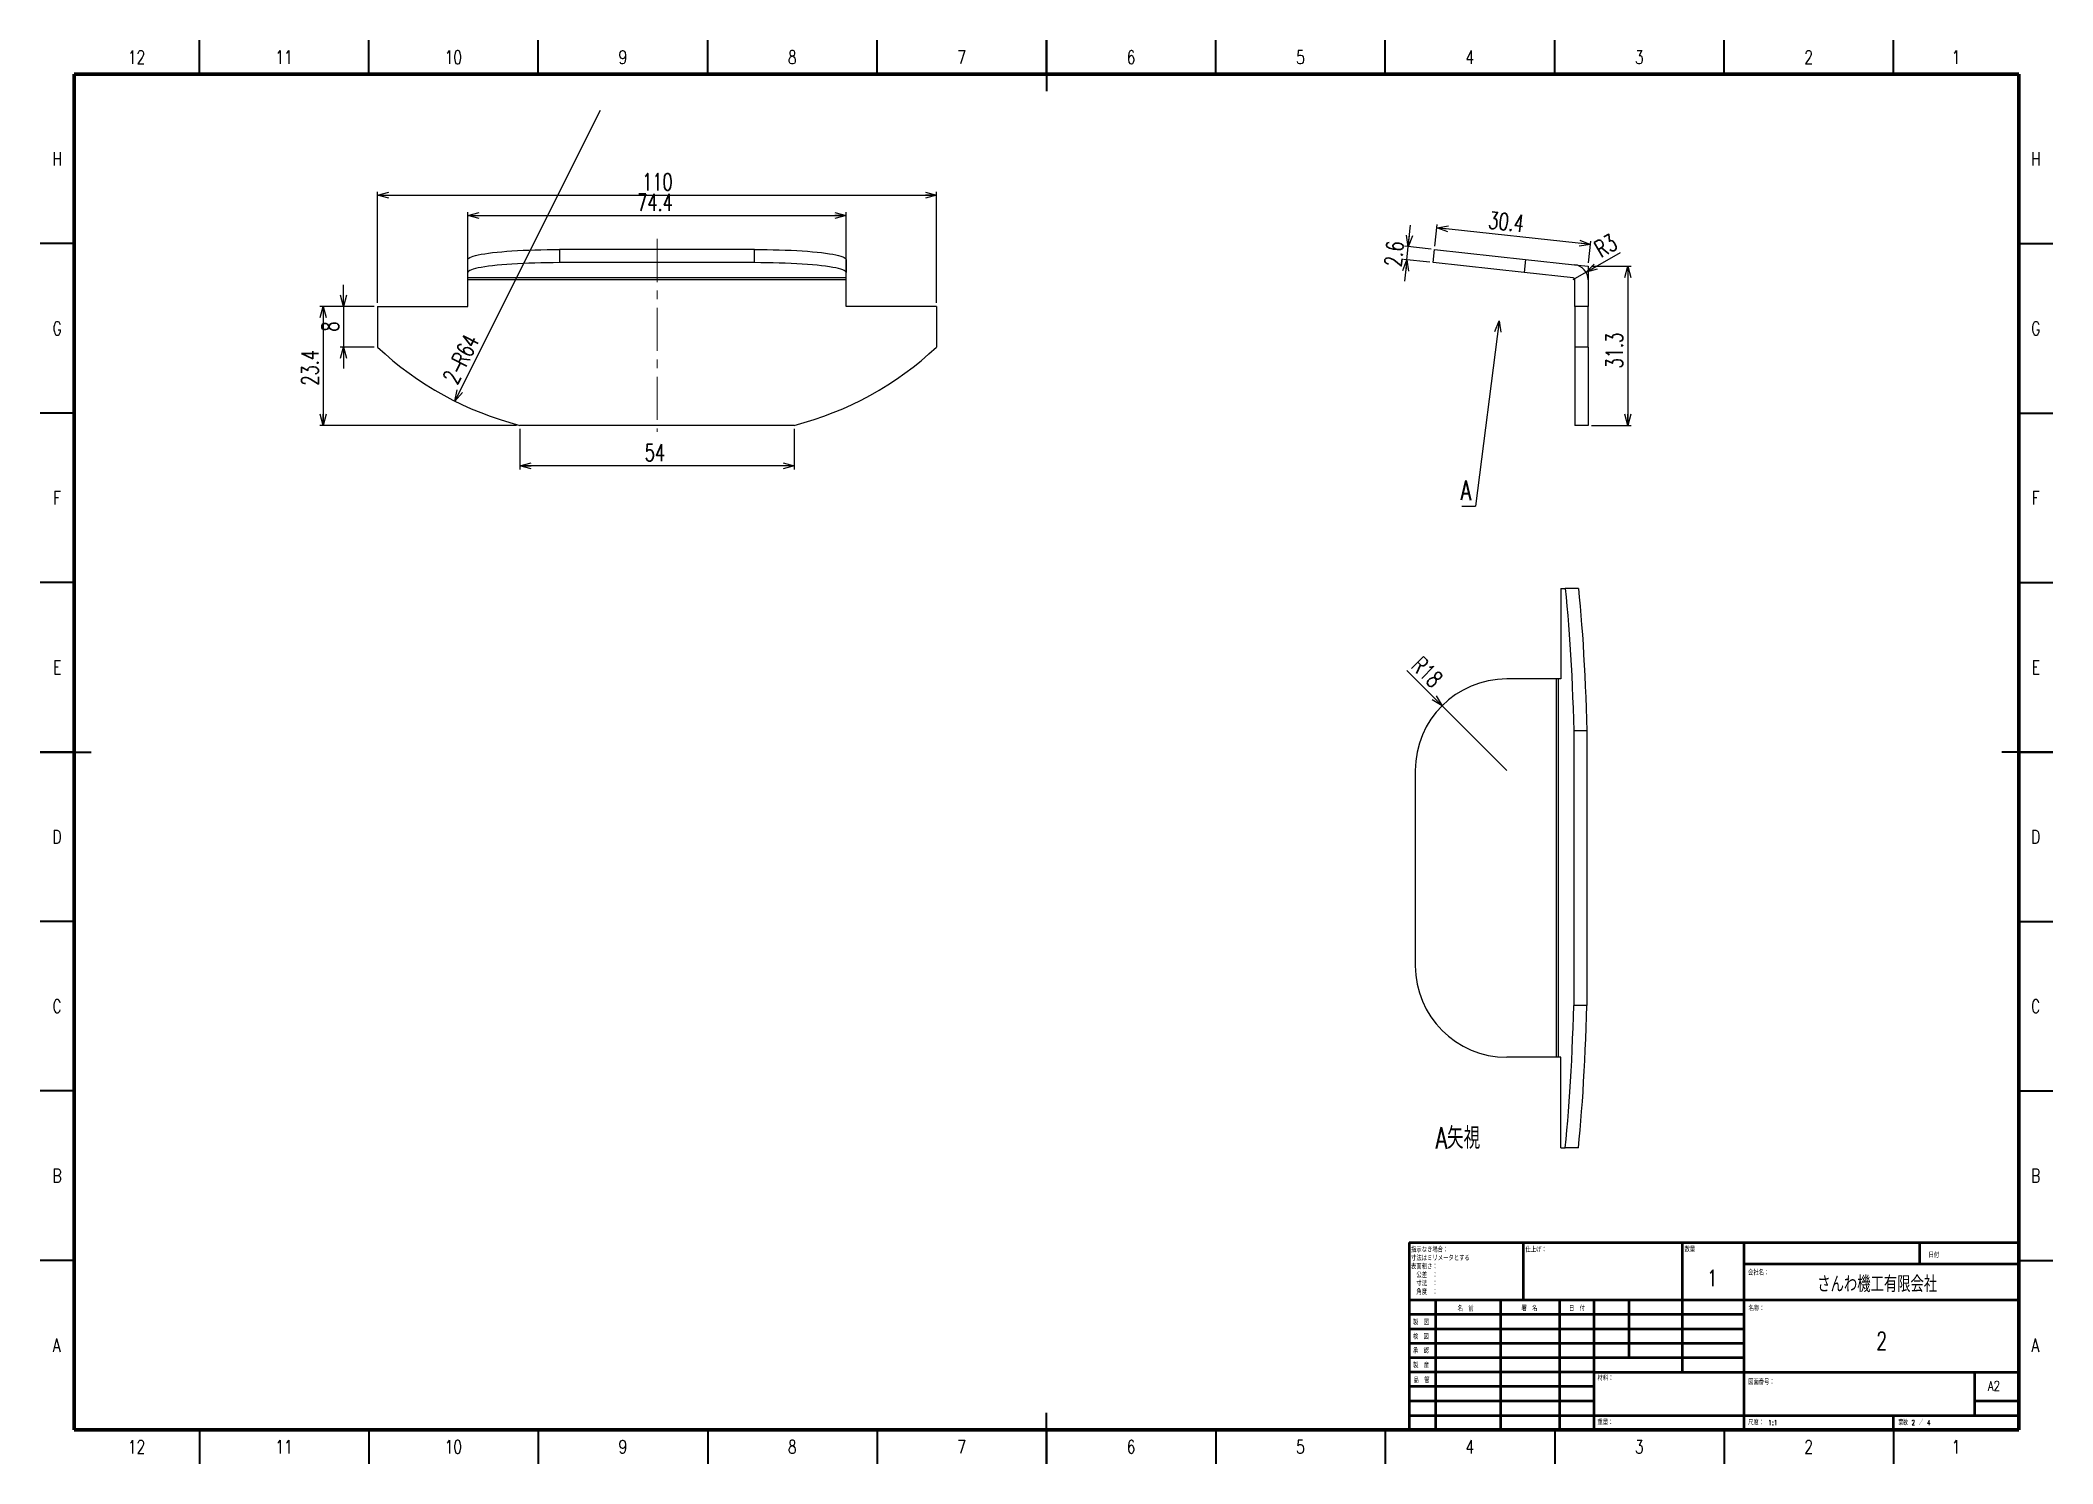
# Model space of a CAD drawing. Header units: millimetres. Extents: x 0 to 594, y 0 to 420.
import ezdxf

# ---------------------------------------------------------------- set-up
doc = ezdxf.new("R2010")
doc.units = ezdxf.units.MM
doc.linetypes.add('CENTERX2', pattern=[20.32, 12.7, -2.54, 2.54, -2.54])
doc.layers.add('MISUMI', color=150, linetype='Continuous')
doc.styles.add('SLDTEXTSTYLE0', font='TXT', dxfattribs={"width": 0.7, "bigfont": 'bigfont'})
doc.styles.add('SLDTEXTSTYLE1', font='TXT', dxfattribs={"width": 0.75, "bigfont": 'bigfont'})
doc.styles.add('SLDTEXTSTYLE2', font='TXT', dxfattribs={"width": 0.65625, "bigfont": 'bigfont'})
doc.styles.get("Standard").update_dxf_attribs({"font": 'txt', "bigfont": 'bigfont'})
doc.dimstyles.new('SLDDIMSTYLE0', dxfattribs={"dimtxt": 5, "dimasz": 3.302, "dimexe": 0, "dimexo": 0.0625, "dimgap": 1.25, "dimtad": 3, "dimlfac": 0.666667, "dimrnd": 1e-09, "dimzin": 12, "dimdsep": 46, "dimtxsty": 'SLDTEXTSTYLE0', "dimblk1": 'OPEN30', "dimblk2": 'OPEN30', "dimsah": 1, "dimcen": 0.09, "dimadec": 0, "dimazin": 3, "dimtfac": 1, "dimtofl": 0, "dimtmove": 0, "dimatfit": 3, "dimldrblk": 'OPEN30', "dimfxl": 1, "dimfrac": 2, "dimtolj": 1, "dimtzin": 12, "dimarcsym": 0})
doc.dimstyles.new('SLDDIMSTYLE1', dxfattribs={"dimtxt": 5, "dimasz": 3.302, "dimexe": 0, "dimexo": 0.0625, "dimgap": 1.25, "dimtad": 3, "dimlfac": 0.666667, "dimrnd": 1e-09, "dimzin": 12, "dimdsep": 46, "dimtxsty": 'SLDTEXTSTYLE0', "dimblk1": 'OPEN30', "dimblk2": 'OPEN30', "dimsah": 1, "dimcen": 0.09, "dimadec": 0, "dimazin": 3, "dimtfac": 1, "dimtmove": 0, "dimatfit": 0, "dimldrblk": 'OPEN30', "dimfxl": 1, "dimfrac": 2, "dimtolj": 1, "dimtzin": 12, "dimarcsym": 0})
doc.dimstyles.new('SLDDIMSTYLE2', dxfattribs={"dimtxt": 5, "dimasz": 3.302, "dimexe": 0, "dimexo": 0.0625, "dimgap": 1.25, "dimtad": 3, "dimlfac": 0.666667, "dimrnd": 1e-09, "dimzin": 12, "dimdsep": 46, "dimtxsty": 'SLDTEXTSTYLE0', "dimblk1": 'OPEN30', "dimblk2": 'OPEN30', "dimsah": 1, "dimcen": 0, "dimadec": 0, "dimazin": 3, "dimtfac": 1, "dimtofl": 0, "dimtmove": 0, "dimatfit": 3, "dimldrblk": 'OPEN30', "dimfxl": 1, "dimfrac": 2, "dimtolj": 1, "dimtzin": 12, "dimarcsym": 0})
doc.dimstyles.new('SLDDIMSTYLE3', dxfattribs={"dimtxt": 5, "dimasz": 3.302, "dimexe": 0, "dimexo": 0.0625, "dimgap": 1.25, "dimtad": 3, "dimlfac": 0.666667, "dimrnd": 1e-09, "dimzin": 12, "dimdsep": 46, "dimtxsty": 'SLDTEXTSTYLE0', "dimblk1": 'OPEN30', "dimblk2": 'OPEN30', "dimsah": 1, "dimcen": 0, "dimadec": 0, "dimazin": 3, "dimtfac": 1, "dimtofl": 0, "dimtmove": 0, "dimatfit": 3, "dimldrblk": 'OPEN30', "dimfxl": 1, "dimfrac": 2, "dimtolj": 1, "dimtzin": 12, "dimarcsym": 0})
doc.dimstyles.new('SLDDIMSTYLE4', dxfattribs={"dimtxt": 0.18, "dimasz": 3.302, "dimexe": 0, "dimexo": 0.0625, "dimgap": 0, "dimtad": 0, "dimtih": 1, "dimtoh": 1, "dimdec": 0, "dimrnd": 1e-09, "dimzin": 0, "dimdsep": 46, "dimtxsty": 'Standard', "dimblk1": 'OPEN30', "dimblk2": 'OPEN30', "dimsah": 1, "dimcen": 0.09, "dimadec": 0, "dimazin": 0, "dimtfac": 3.302, "dimtdec": 0, "dimtofl": 0, "dimtmove": 0, "dimatfit": 3, "dimldrblk": 'OPEN30', "dimfxl": 1, "dimfrac": 2, "dimtolj": 1, "dimtzin": 0, "dimarcsym": 0})

# ---------------------------------------------------------------- blocks, each defined once
blk = doc.blocks.new('_Open30')
at = {"color": 0, "linetype": 'ByBlock', "lineweight": -2}
for p, q in [((-1, 0.267949), (0, 0)), ((0, 0), (-1, -0.267949)), ((0, 0), (-1, 0))]:
    blk.add_line(p, q, dxfattribs=at)
blk = doc.blocks.new('_D')
at = {"layer": 'MISUMI'}
for p, q in [((99.55, 342.48), (99.55, 375.26)), ((99.55, 374.26), (264.55, 374.26)), ((264.55, 342.48), (264.55, 375.26))]:
    blk.add_line(p, q, dxfattribs=at)
at = {"layer": 'MISUMI', "xscale": 3.302, "yscale": 3.302, "rotation": 180}
blk.add_blockref('_Open30', (99.55, 374.26, -22.88), dxfattribs=at)
at = {"layer": 'MISUMI', "xscale": 3.302, "yscale": 3.302}
blk.add_blockref('_Open30', (264.55, 374.26, -22.88), dxfattribs=at)
at = {"layer": 'MISUMI', "insert": (177.67, 380.71), "char_height": 5, "attachment_point": 1, "style": 'SLDTEXTSTYLE0'}
blk.add_mtext('110', dxfattribs=at)
blk = doc.blocks.new('_D_1')
at = {"layer": 'MISUMI'}
for p, q in [((126.25, 350.89), (126.25, 369.26)), ((237.85, 350.89), (237.85, 369.26)), ((126.25, 368.26), (237.85, 368.26))]:
    blk.add_line(p, q, dxfattribs=at)
at = {"layer": 'MISUMI', "xscale": 3.302, "yscale": 3.302, "rotation": 180}
blk.add_blockref('_Open30', (126.25, 368.26, -22.88), dxfattribs=at)
at = {"layer": 'MISUMI', "xscale": 3.302, "yscale": 3.302}
blk.add_blockref('_Open30', (237.85, 368.26, -22.88), dxfattribs=at)
at = {"layer": 'MISUMI', "insert": (176.21, 374.71), "char_height": 5, "attachment_point": 1, "style": 'SLDTEXTSTYLE0'}
blk.add_mtext('74.4', dxfattribs=at)
blk = doc.blocks.new('_D_2')
at = {"layer": 'MISUMI'}
for p, q in [((98.55, 341.48), (82.55, 341.48)), ((83.55, 341.48), (83.55, 306.38)), ((140.55, 306.38), (82.55, 306.38))]:
    blk.add_line(p, q, dxfattribs=at)
at = {"layer": 'MISUMI', "xscale": 3.302, "yscale": 3.302}
for p, rotation in [((83.55, 341.48, -22.88), 90), ((83.55, 306.38, -22.88), 270)]:
    blk.add_blockref('_Open30', p, dxfattribs=dict(at, rotation=rotation))
at = {"layer": 'MISUMI', "insert": (77.1, 318.1), "char_height": 5, "attachment_point": 1, "rotation": 90, "style": 'SLDTEXTSTYLE0'}
blk.add_mtext('23.4', dxfattribs=at)
blk = doc.blocks.new('_D_3')
at = {"layer": 'MISUMI'}
for p, q in [((89.55, 341.48), (89.55, 347.83)), ((98.55, 341.48), (88.55, 341.48)), ((89.55, 341.48), (89.55, 329.48)), ((98.55, 329.48), (88.55, 329.48)), ((89.55, 329.48), (89.55, 323.13))]:
    blk.add_line(p, q, dxfattribs=at)
at = {"layer": 'MISUMI', "xscale": 3.302, "yscale": 3.302}
for p, rotation in [((89.55, 341.48, -22.88), 270), ((89.55, 329.48, -22.88), 90)]:
    blk.add_blockref('_Open30', p, dxfattribs=dict(at, rotation=rotation))
at = {"layer": 'MISUMI', "insert": (83.1, 334.02), "char_height": 5, "attachment_point": 1, "rotation": 90, "style": 'SLDTEXTSTYLE0'}
blk.add_mtext('8', dxfattribs=at)
blk = doc.blocks.new('_D_4')
at = {"layer": 'MISUMI'}
blk.add_line((122.37, 313.54), (165.35, 399.39), dxfattribs=at)
at = {"layer": 'MISUMI', "xscale": 3.302, "yscale": 3.302, "rotation": 243.4046270055}
blk.add_blockref('_Open30', (122.37, 313.54, -22.88), dxfattribs=at)
at = {"layer": 'MISUMI', "char_height": 5, "attachment_point": 1, "rotation": 63.40463, "style": 'SLDTEXTSTYLE0'}
for s, insert in [('R64', (121.18, 325.56)), ('2-', (118.57, 320.34))]:
    blk.add_mtext(s, dxfattribs=dict(at, insert=insert))
blk = doc.blocks.new('_D_5')
at = {"layer": 'MISUMI'}
for p, q in [((141.55, 305.38), (141.55, 293.39)), ((222.55, 305.38), (222.55, 293.39)), ((222.55, 294.39), (141.55, 294.39))]:
    blk.add_line(p, q, dxfattribs=at)
at = {"layer": 'MISUMI', "xscale": 3.302, "yscale": 3.302, "rotation": 180}
blk.add_blockref('_Open30', (141.55, 294.39, -22.88), dxfattribs=at)
at = {"layer": 'MISUMI', "xscale": 3.302, "yscale": 3.302}
blk.add_blockref('_Open30', (222.55, 294.39, -22.88), dxfattribs=at)
at = {"layer": 'MISUMI', "insert": (178.42, 300.84), "char_height": 5, "attachment_point": 1, "style": 'SLDTEXTSTYLE0'}
blk.add_mtext('54', dxfattribs=at)
blk = doc.blocks.new('_D_6')
at = {"layer": 'MISUMI'}
for p, q in [((411.65, 359.25), (412.35, 365.68)), ((457.57, 359.76), (412.24, 364.68)), ((456.98, 354.33), (457.68, 360.75))]:
    blk.add_line(p, q, dxfattribs=at)
at = {"layer": 'MISUMI', "xscale": 3.302, "yscale": 3.302}
for p, rotation in [((412.24, 364.68), 173.8), ((457.57, 359.76), 353.8)]:
    blk.add_blockref('_Open30', p, dxfattribs=dict(at, rotation=rotation))
at = {"layer": 'MISUMI', "insert": (427.76, 369.48), "char_height": 5, "attachment_point": 1, "rotation": 353.8, "style": 'SLDTEXTSTYLE0'}
blk.add_mtext('30.4', dxfattribs=at)
blk = doc.blocks.new('_D_7')
at = {"layer": 'MISUMI'}
for p, q in [((457.87, 353.34), (469.57, 353.34)), ((468.57, 353.34), (468.57, 306.38)), ((457.87, 306.38), (469.57, 306.38))]:
    blk.add_line(p, q, dxfattribs=at)
at = {"layer": 'MISUMI', "xscale": 3.302, "yscale": 3.302}
for p, rotation in [((468.57, 353.34), 90), ((468.57, 306.38), 270)]:
    blk.add_blockref('_Open30', p, dxfattribs=dict(at, rotation=rotation))
at = {"layer": 'MISUMI', "insert": (462.12, 323.19), "char_height": 5, "attachment_point": 1, "rotation": 90, "style": 'SLDTEXTSTYLE0'}
blk.add_mtext('31.3', dxfattribs=at)
blk = doc.blocks.new('_D_8')
at = {"layer": 'MISUMI'}
for p, q in [((403.79, 359.1), (404.47, 365.42)), ((410.55, 358.37), (402.79, 359.21)), ((403.37, 355.23), (403.79, 359.1)), ((410.13, 354.49), (402.37, 355.33)), ((403.37, 355.23), (402.68, 348.91))]:
    blk.add_line(p, q, dxfattribs=at)
at = {"layer": 'MISUMI', "xscale": 3.302, "yscale": 3.302}
for p, rotation in [((403.79, 359.1, -82.5), 263.8), ((403.37, 355.23, -82.5), 83.8)]:
    blk.add_blockref('_Open30', p, dxfattribs=dict(at, rotation=rotation))
at = {"layer": 'MISUMI', "insert": (396.7, 353.52), "char_height": 5, "attachment_point": 1, "rotation": 83.8, "style": 'SLDTEXTSTYLE0'}
blk.add_mtext('2.6', dxfattribs=at)
blk = doc.blocks.new('_D_9')
at = {"layer": 'MISUMI'}
for q in [(466.41, 357.4), (452.37, 349.3)]:
    blk.add_line((456.27, 351.55), q, dxfattribs=at)
at = {"layer": 'MISUMI', "xscale": 3.302, "yscale": 3.302, "rotation": 210}
blk.add_blockref('_Open30', (456.27, 351.55, -82.5), dxfattribs=at)
at = {"layer": 'MISUMI', "insert": (458.17, 360.01), "char_height": 5, "attachment_point": 1, "rotation": 30, "style": 'SLDTEXTSTYLE0'}
blk.add_mtext('R3', dxfattribs=at)
blk = doc.blocks.new('SW_NOTE_0')
at = {"layer": 'MISUMI', "color": 0}
blk.add_line((-4, 0), (0, 0), dxfattribs=at)
at = {"layer": 'MISUMI', "color": 0, "insert": (-4.41, 7.54), "char_height": 5.82, "attachment_point": 1, "style": 'SLDTEXTSTYLE0'}
blk.add_mtext('A', dxfattribs=at)
blk = doc.blocks.new('_D_10')
at = {"layer": 'MISUMI'}
for q in [(403.33, 234.06), (432.84, 204.55)]:
    blk.add_line((413.75, 223.64), q, dxfattribs=at)
at = {"layer": 'MISUMI', "xscale": 3.302, "yscale": 3.302, "rotation": 315}
blk.add_blockref('_Open30', (413.75, 223.64, -19.46), dxfattribs=at)
at = {"layer": 'MISUMI', "insert": (407.88, 238.61), "char_height": 5, "attachment_point": 1, "rotation": 315, "style": 'SLDTEXTSTYLE0'}
blk.add_mtext('R18', dxfattribs=at)

msp = doc.modelspace()

# ---------------------------------------------------------------- linework, layer by layer
at = {"color": 7, "linetype": 'Continuous', "lineweight": 35}
for p, q in [((47, 410), (47, 420)), ((97, 410), (97, 420)), ((147, 410), (147, 420)), ((197, 410), (197, 420)), ((247, 410), (247, 420)), ((297, 420), (297, 405)), ((297, 410), (297, 420)), ((347, 410), (347, 420)), ((397, 410), (397, 420)), ((447, 410), (447, 420)), ((497, 410), (497, 420)), ((547, 410), (547, 420)), ((10, 360), (0, 360)), ((584, 360), (594, 360)), ((10, 310), (0, 310)), ((584, 310), (594, 310)), ((10, 260), (0, 260)), ((584, 260), (594, 260)), ((0, 210), (15, 210)), ((10, 210), (0, 210)), ((594, 210), (579, 210)), ((584, 210), (594, 210)), ((10, 160), (0, 160)), ((584, 160), (594, 160)), ((10, 110), (0, 110)), ((584, 110), (594, 110)), ((10, 60), (0, 60)), ((584, 60), (594, 60)), ((297, 0), (297, 15)), ((47, 10), (47, 0)), ((97, 10), (97, 0)), ((147, 10), (147, 0)), ((197, 10), (197, 0)), ((247, 10), (247, 0)), ((297, 10), (297, 0)), ((347, 10), (347, 0)), ((397, 10), (397, 0)), ((447, 10), (447, 0)), ((497, 10), (497, 0)), ((547, 10), (547, 0))]:
    msp.add_line(p, q, dxfattribs=at)
at = {"color": 7, "linetype": 'Continuous', "lineweight": 70}
for p, q in [((10, 10), (10, 410)), ((10, 410), (584, 410)), ((584, 410), (584, 10)), ((584, 10), (10, 10))]:
    msp.add_line(p, q, dxfattribs=at)
at = {"color": 7, "linetype": 'Continuous', "lineweight": 25}
for p, q in [((153.247, 358.26), (153.247, 354.383)), ((210.847, 358.26), (153.247, 358.26)), ((210.847, 354.383), (210.847, 358.26)), ((411.122, 354.383), (411.543, 358.26)), ((411.543, 358.26), (438.385, 355.344)), ((126.247, 351.467), (126.247, 355.344)), ((126.247, 349.895), (126.247, 351.467)), ((210.847, 354.383), (153.247, 354.383)), ((237.847, 355.344), (237.847, 351.467)), ((237.847, 349.895), (237.847, 351.467)), ((437.964, 351.467), (411.122, 354.383)), ((438.385, 355.344), (437.964, 351.467)), ((452.437, 349.895), (437.964, 351.467)), ((438.385, 355.344), (452.858, 353.772)), ((237.847, 349.895), (126.247, 349.895)), ((126.247, 349.298), (126.247, 349.895)), ((237.847, 349.298), (126.247, 349.298)), ((126.247, 341.482), (126.247, 349.298)), ((237.847, 349.298), (237.847, 349.895)), ((237.847, 341.482), (237.847, 349.298)), ((452.972, 341.482), (452.972, 349.298)), ((456.872, 349.298), (456.872, 341.482)), ((99.547, 341.482), (99.547, 329.482)), ((99.547, 341.482), (126.247, 341.482)), ((264.547, 341.482), (237.847, 341.482)), ((264.547, 341.482), (264.547, 329.482)), ((456.872, 341.482), (452.972, 341.482)), ((452.972, 341.482), (452.972, 329.482)), ((456.872, 329.482), (456.872, 341.482)), ((456.872, 329.482), (452.972, 329.482)), ((452.972, 329.482), (452.972, 306.382)), ((456.872, 329.482), (456.872, 306.382)), ((222.547, 306.382), (141.547, 306.382)), ((456.872, 306.382), (452.972, 306.382)), ((448.839, 258.247), (448.839, 231.547)), ((448.839, 258.247), (450.135, 258.247)), ((454.012, 258.247), (450.135, 258.247)), ((447.398, 231.547), (432.84, 231.547)), ((447.398, 231.547), (447.398, 119.947)), ((447.995, 231.547), (447.398, 231.547)), ((447.995, 231.547), (447.995, 119.947)), ((448.839, 231.547), (447.995, 231.547)), ((452.63, 216.247), (452.63, 135.247)), ((456.507, 216.247), (452.63, 216.247)), ((456.507, 216.247), (456.507, 135.247)), ((405.84, 204.547), (405.84, 146.947)), ((456.507, 135.247), (452.63, 135.247)), ((447.398, 119.947), (432.84, 119.947)), ((447.995, 119.947), (447.398, 119.947)), ((448.839, 119.947), (447.995, 119.947)), ((448.839, 93.247), (448.839, 119.947)), ((448.839, 93.247), (450.135, 93.247)), ((454.012, 93.247), (450.135, 93.247))]:
    msp.add_line(p, q, dxfattribs=at)
at = {"color": 7, "linetype": 'Continuous', "lineweight": 50}
for p, q in [((404, 65.25), (584, 65.25)), ((404, 65.25), (404, 10)), ((437.8, 48.25), (437.8, 65.25)), ((484.6, 65.25), (484.6, 27)), ((502.8, 65.25), (502.8, 10)), ((554.8, 58.875), (554.8, 65.25)), ((584, 58.875), (502.8, 58.875)), ((584, 48.25), (404, 48.25)), ((411.8, 48.25), (411.8, 10)), ((430.991, 48.25), (430.991, 10)), ((448.399, 48.25), (448.399, 10)), ((458.6, 10), (458.6, 48.25)), ((469, 31.25), (469, 48.25)), ((502.8, 44), (404, 44)), ((502.8, 39.75), (404, 39.75)), ((502.8, 35.5), (404, 35.5)), ((502.8, 31.25), (404, 31.25)), ((458.6, 27), (404, 27)), ((458.6, 27), (584, 27)), ((571, 14.25), (571, 27)), ((458.6, 22.75), (404, 22.75)), ((458.6, 18.5), (404, 18.5)), ((584, 18.5), (571, 18.5)), ((404, 14.25), (584, 14.25)), ((547, 10), (547, 14.25))]:
    msp.add_line(p, q, dxfattribs=at)
at = {"color": 7, "linetype": 'Continuous', "lineweight": 25, "flags": 128}
for points in [[(126.247, 355.344), (126.31, 355.543), (126.498, 355.741), (126.812, 355.937), (127.248, 356.131), (127.806, 356.32), (128.482, 356.506), (129.274, 356.686), (130.177, 356.859), (131.189, 357.026), (132.303, 357.184), (133.514, 357.334), (134.818, 357.475), (136.207, 357.606), (137.676, 357.726), (139.218, 357.835), (140.825, 357.933), (142.49, 358.019), (144.205, 358.092), (145.962, 358.152), (147.753, 358.199), (149.57, 358.233), (151.404, 358.253), (153.247, 358.26)], [(210.847, 358.26), (212.689, 358.253), (214.523, 358.233), (216.34, 358.199), (218.131, 358.152), (219.889, 358.092), (221.604, 358.019), (223.269, 357.933), (224.876, 357.835), (226.417, 357.726), (227.886, 357.606), (229.276, 357.475), (230.579, 357.334), (231.791, 357.184), (232.905, 357.026), (233.916, 356.859), (234.82, 356.686), (235.611, 356.506), (236.288, 356.32), (236.846, 356.131), (237.282, 355.937), (237.595, 355.741), (237.784, 355.543), (237.847, 355.344)], [(153.247, 354.383), (151.404, 354.376), (149.57, 354.356), (147.753, 354.322), (145.962, 354.275), (144.205, 354.214), (142.49, 354.141), (140.825, 354.056), (139.218, 353.958), (137.676, 353.849), (136.207, 353.729), (134.818, 353.598), (133.514, 353.457), (132.303, 353.307), (131.189, 353.148), (130.177, 352.982), (129.274, 352.808), (128.482, 352.629), (127.806, 352.443), (127.248, 352.254), (126.812, 352.06), (126.498, 351.864), (126.31, 351.666), (126.247, 351.467)], [(237.847, 351.467), (237.784, 351.666), (237.595, 351.864), (237.282, 352.06), (236.846, 352.254), (236.288, 352.443), (235.611, 352.629), (234.82, 352.808), (233.916, 352.982), (232.905, 353.148), (231.791, 353.307), (230.579, 353.457), (229.276, 353.598), (227.886, 353.729), (226.417, 353.849), (224.876, 353.958), (223.269, 354.056), (221.604, 354.141), (219.889, 354.214), (218.131, 354.275), (216.34, 354.322), (214.523, 354.356), (212.689, 354.376), (210.847, 354.383)], [(450.135, 258.247), (450.386, 255.685), (450.627, 253.041), (450.858, 250.318), (451.078, 247.52), (451.287, 244.65), (451.484, 241.713), (451.67, 238.712), (451.844, 235.65), (452.006, 232.533), (452.156, 229.363), (452.294, 226.145), (452.419, 222.884), (452.531, 219.583), (452.63, 216.247)], [(454.012, 258.247), (454.263, 255.685), (454.504, 253.041), (454.735, 250.318), (454.955, 247.52), (455.164, 244.65), (455.361, 241.713), (455.547, 238.712), (455.721, 235.65), (455.883, 232.533), (456.033, 229.363), (456.171, 226.145), (456.296, 222.884), (456.408, 219.583), (456.507, 216.247)], [(450.135, 93.247), (450.386, 95.809), (450.627, 98.453), (450.858, 101.176), (451.078, 103.974), (451.287, 106.843), (451.484, 109.78), (451.67, 112.782), (451.844, 115.843), (452.006, 118.961), (452.156, 122.131), (452.294, 125.348), (452.419, 128.61), (452.531, 131.91), (452.63, 135.247)], [(454.012, 93.247), (454.263, 95.809), (454.504, 98.453), (454.735, 101.176), (454.955, 103.974), (455.164, 106.843), (455.361, 109.78), (455.547, 112.782), (455.721, 115.843), (455.883, 118.961), (456.033, 122.131), (456.171, 125.348), (456.296, 128.61), (456.408, 131.91), (456.507, 135.247)]]:
    msp.add_lwpolyline(points, dxfattribs=at)
at = {"color": 7, "linetype": 'Continuous', "lineweight": 25}
for centre, radius, start, end in [((452.372, 349.298), 4.5, 0, 83.8), ((452.372, 349.298), 0.6, 0, 83.8), ((165.346, 399.385), 96, 226.732222, 255.64619), ((198.748, 399.385), 96, 284.35381, 313.267778), ((432.84, 204.547), 27, 90, 180), ((432.84, 146.947), 27, 180, 270)]:
    msp.add_arc(centre, radius, start, end, dxfattribs=at)
at = {"layer": 'MISUMI', "linetype": 'CENTERX2', "lineweight": 18}
msp.add_line((182.047, 361.369), (182.047, 304.437), dxfattribs=at)
at = {"layer": 'MISUMI'}
for p, q in [((452.858, 353.772), (456.872, 353.336)), ((456.872, 353.336), (456.872, 349.298))]:
    msp.add_line(p, q, dxfattribs=at)

# ---------------------------------------------------------------- block references
msp.add_blockref('SW_NOTE_0', (423.611, 282.565), dxfattribs=at)

# ---------------------------------------------------------------- texts
at = {"color": 7, "linetype": 'Continuous', "lineweight": 0}
for s, insert, char_height, attachment_point, style in [('12', (28.42, 416.971), 3.9688, 2, 'SLDTEXTSTYLE1'), ('11', (71.92, 416.971), 3.9688, 2, 'SLDTEXTSTYLE1'), ('10', (121.92, 416.971), 3.9688, 2, 'SLDTEXTSTYLE1'), ('9', (171.96, 416.971), 3.969, 2, 'SLDTEXTSTYLE1'), ('8', (221.96, 416.971), 3.969, 2, 'SLDTEXTSTYLE1'), ('7', (271.96, 416.971), 3.969, 2, 'SLDTEXTSTYLE1'), ('6', (321.96, 416.971), 3.969, 2, 'SLDTEXTSTYLE1'), ('5', (371.96, 416.971), 3.969, 2, 'SLDTEXTSTYLE1'), ('4', (421.96, 416.971), 3.969, 2, 'SLDTEXTSTYLE1'), ('3', (471.96, 416.971), 3.969, 2, 'SLDTEXTSTYLE1'), ('2', (521.96, 416.971), 3.969, 2, 'SLDTEXTSTYLE1'), ('1', (565.46, 416.971), 3.969, 2, 'SLDTEXTSTYLE1'), ('H', (4.99, 386.971), 3.969, 2, 'SLDTEXTSTYLE1'), ('H', (588.99, 386.971), 3.969, 2, 'SLDTEXTSTYLE1'), ('G', (4.987, 336.971), 3.969, 2, 'SLDTEXTSTYLE1'), ('G', (588.987, 336.971), 3.969, 2, 'SLDTEXTSTYLE1'), ('F', (4.958, 286.971), 3.969, 2, 'SLDTEXTSTYLE1'), ('F', (588.958, 286.971), 3.969, 2, 'SLDTEXTSTYLE1'), ('E', (5.008, 236.971), 3.969, 2, 'SLDTEXTSTYLE1'), ('E', (589.008, 236.971), 3.969, 2, 'SLDTEXTSTYLE1'), ('D', (4.953, 186.971), 3.969, 2, 'SLDTEXTSTYLE1'), ('D', (588.953, 186.971), 3.969, 2, 'SLDTEXTSTYLE1'), ('C', (4.959, 136.971), 3.969, 2, 'SLDTEXTSTYLE1'), ('C', (588.959, 136.971), 3.969, 2, 'SLDTEXTSTYLE1'), ('B', (4.971, 86.971), 3.969, 2, 'SLDTEXTSTYLE1'), ('B', (588.971, 86.971), 3.969, 2, 'SLDTEXTSTYLE1'), ('指示なき場合：', (404.594, 63.921), 1.5, 1, 'SLDTEXTSTYLE1'), ('寸法はミリメータとする\u3000', (404.594, 61.421), 1.5, 1, 'SLDTEXTSTYLE1'), ('仕上げ：', (438.371, 63.919), 1.5, 1, 'SLDTEXTSTYLE1'), ('数量', (485.309, 64.003), 1.5, 1, 'SLDTEXTSTYLE1'), ('日付', (557.328, 62.335), 1.5, 1, 'SLDTEXTSTYLE1'), ('表面粗さ：', (404.594, 58.921), 1.5, 1, 'SLDTEXTSTYLE1'), ('\u3000公差\u3000：', (404.594, 56.421), 1.5, 1, 'SLDTEXTSTYLE1'), ('\u3000寸法\u3000：', (404.594, 53.921), 1.5, 1, 'SLDTEXTSTYLE1'), ('\u3000角度\u3000：', (404.594, 51.421), 1.5, 1, 'SLDTEXTSTYLE1'), ('製\u3000図', (405.189, 42.492), 1.5, 1, 'SLDTEXTSTYLE1'), ('名\u3000前', (418.322, 46.501), 1.5, 1, 'SLDTEXTSTYLE1'), ('\u3000\u3000署\u3000名', (434.034, 46.562), 1.5, 1, 'SLDTEXTSTYLE1'), ('日\u3000付', (451.215, 46.576), 1.5, 1, 'SLDTEXTSTYLE1'), ('名称：', (504.202, 46.576), 1.5, 1, 'SLDTEXTSTYLE1'), ('A', (4.84, 36.971), 3.969, 2, 'SLDTEXTSTYLE1'), ('検\u3000図', (405.156, 38.217), 1.5, 1, 'SLDTEXTSTYLE1'), ('A', (588.84, 36.971), 3.969, 2, 'SLDTEXTSTYLE1'), ('承\u3000認', (405.147, 34.126), 1.5, 1, 'SLDTEXTSTYLE1'), ('製\u3000産', (405.201, 29.796), 1.5, 1, 'SLDTEXTSTYLE1'), ('品\u3000管', (405.337, 25.412), 1.5, 1, 'SLDTEXTSTYLE1'), ('材料：', (459.646, 25.986), 1.5, 1, 'SLDTEXTSTYLE1'), ('図面番号：', (504.074, 24.869), 1.5, 1, 'SLDTEXTSTYLE1'), ('A2', (574.871, 24.406), 2.9104, 1, 'SLDTEXTSTYLE1'), ('重量：', (459.618, 12.949), 1.4986, 1, 'SLDTEXTSTYLE1'), ('尺度： 1:1', (504.074, 12.9), 1.5, 1, 'SLDTEXTSTYLE1'), ('葉数 2 ／ 4', (548.478, 12.9), 1.5, 1, 'SLDTEXTSTYLE2'), ('12', (28.42, 6.971), 3.9688, 2, 'SLDTEXTSTYLE1'), ('11', (71.92, 6.971), 3.9688, 2, 'SLDTEXTSTYLE1'), ('10', (121.92, 6.971), 3.9688, 2, 'SLDTEXTSTYLE1'), ('9', (171.96, 6.971), 3.969, 2, 'SLDTEXTSTYLE1'), ('8', (221.96, 6.971), 3.969, 2, 'SLDTEXTSTYLE1'), ('7', (271.96, 6.971), 3.969, 2, 'SLDTEXTSTYLE1'), ('6', (321.96, 6.971), 3.969, 2, 'SLDTEXTSTYLE1'), ('5', (371.96, 6.971), 3.969, 2, 'SLDTEXTSTYLE1'), ('4', (421.96, 6.971), 3.969, 2, 'SLDTEXTSTYLE1'), ('3', (471.96, 6.971), 3.969, 2, 'SLDTEXTSTYLE1'), ('2', (521.96, 6.971), 3.969, 2, 'SLDTEXTSTYLE1'), ('1', (565.46, 6.971), 3.969, 2, 'SLDTEXTSTYLE1')]:
    msp.add_mtext(s, dxfattribs=dict(at, insert=insert, char_height=char_height, attachment_point=attachment_point, style=style))
at = {"layer": 'MISUMI'}
for s, insert, char_height, attachment_point, style in [('A矢視', (411.794, 99.271), 6.35, 1, 'SLDTEXTSTYLE0'), ('1', (493.523, 57.141), 4.763, 2, 'SLDTEXTSTYLE1'), ('会社名：', (504.053, 57.13), 1.5, 1, 'SLDTEXTSTYLE1'), ('さんわ機工有限会社', (542.197, 55.386), 4.7625, 2, 'SLDTEXTSTYLE1'), ('2', (543.51, 38.854), 5.292, 2, 'SLDTEXTSTYLE0')]:
    msp.add_mtext(s, dxfattribs=dict(at, insert=insert, char_height=char_height, attachment_point=attachment_point, style=style))

# ---------------------------------------------------------------- dimensions: what is measured, and where the dimension line sits
dim = msp.add_radius_dim(center=(165.346, 399.385), mpoint=(122.368, 313.543), text='2-<>', dimstyle='SLDDIMSTYLE2', dxfattribs=at)
dim.commit()
dim.dimension.update_dxf_attribs({"geometry": '_D_4', "text_midpoint": (127.57, 323.932), "dimtype": 164})
for base, p1, p2, picture, middle in [((264.547, 374.26), (99.547, 341.482), (264.547, 341.482), '_D', (182.047, 374.26)), ((237.847, 368.26), (126.247, 349.895), (237.847, 349.895), '_D_1', (182.047, 368.26)), ((141.547, 294.393), (222.547, 306.382), (141.547, 306.382), '_D_5', (181.337, 294.393))]:
    dim = msp.add_linear_dim(base=base, p1=p1, p2=p2, dimstyle='SLDDIMSTYLE0', dxfattribs=at)
    dim.commit()
    dim.dimension.update_dxf_attribs({"geometry": picture, "text_midpoint": middle, "dimtype": 160})
for base, p1, p2, angle, dimstyle, picture, middle in [((412.241, 364.682), (456.872, 353.336), (411.543, 358.26), 353.8, 'SLDDIMSTYLE0', '_D_6', (432.865, 362.441)), ((403.787, 359.103), (411.122, 354.383), (411.543, 358.26), 83.8, 'SLDDIMSTYLE1', '_D_8', (403.578, 357.176)), ((468.565, 306.382), (456.872, 353.336), (456.872, 306.382), 90, 'SLDDIMSTYLE0', '_D_7', (468.565, 329.02)), ((89.547, 329.482), (99.547, 341.482), (99.547, 329.482), 90, 'SLDDIMSTYLE1', '_D_3', (89.547, 335.482)), ((83.547, 306.382), (99.547, 341.482), (141.547, 306.382), 90, 'SLDDIMSTYLE0', '_D_2', (83.547, 323.932))]:
    dim = msp.add_linear_dim(base=base, p1=p1, p2=p2, angle=angle, dimstyle=dimstyle, dxfattribs=at)
    dim.commit()
    dim.dimension.update_dxf_attribs({"geometry": picture, "text_midpoint": middle, "dimtype": 160})
for center, mpoint, picture, middle in [((452.372, 349.298), (456.269, 351.548), '_D_9', (464.143, 356.094)), ((432.84, 204.547), (413.749, 223.639), '_D_10', (406.34, 231.047))]:
    dim = msp.add_radius_dim(center=center, mpoint=mpoint, dimstyle='SLDDIMSTYLE3', dxfattribs=at)
    dim.commit()
    dim.dimension.update_dxf_attribs({"geometry": picture, "text_midpoint": middle, "dimtype": 164})

# ---------------------------------------------------------------- leaders
msp.add_leader([(430.632, 337.224), (423.611, 282.565)], dimstyle='SLDDIMSTYLE4', dxfattribs=at)

doc.saveas('drawing.dxf')
